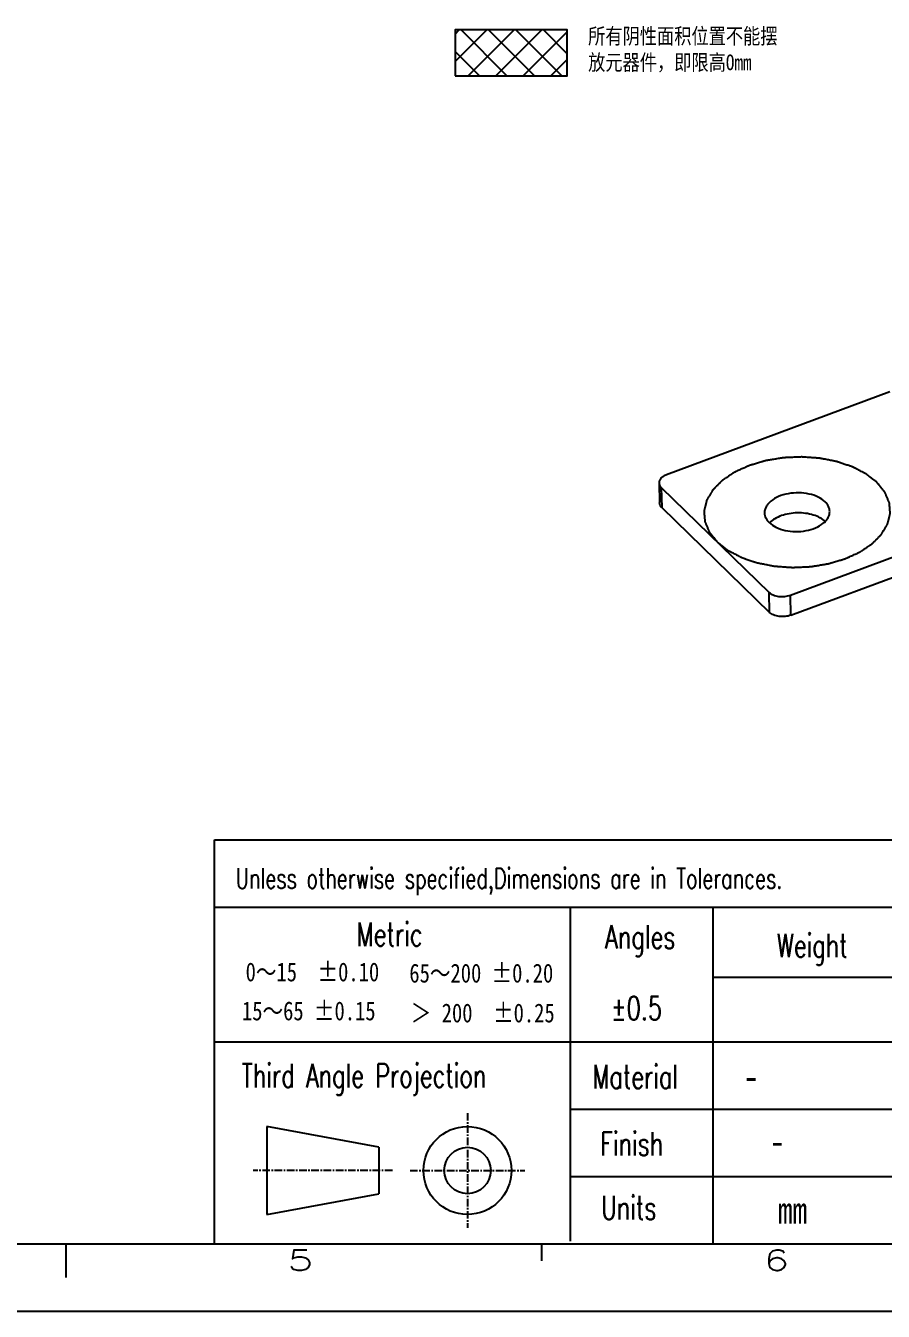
# Model space of a CAD drawing. Header units: inches. Extents: x 847 to 1105, y -1630 to -1447.
# Drawn here: x 975.4 to 1030.5, y -1629.7 to -1547 of the extents above; entities that cross this region are included whole.
import ezdxf

# ---------------------------------------------------------------- set-up
doc = ezdxf.new("R2010")
doc.units = ezdxf.units.IN
doc.header["$LTSCALE"] = 5
doc.header["$MEASUREMENT"] = 0
doc.linetypes.add('CENTER', pattern=[0.6, 0.375, -0.075, 0.075, -0.075])
doc.linetypes.add('CENTER2', pattern=[28.575, 19.05, -3.175, 3.175, -3.175])
doc.layers.get('0').update_dxf_attribs({"linetype": 'CONTINUOUS'})
for name, color, linetype in [('01___PRT_ALL_DTM_PLN', 7, 'CONTINUOUS'), ('02___PRT_ALL_AXES', 7, 'CONTINUOUS'), ('03___PRT_ALL_CURVES', 7, 'CONTINUOUS'), ('TEXT', 3, 'CONTINUOUS'), ('TITLE', 5, 'CONTINUOUS')]:
    doc.layers.add(name, color=color, linetype=linetype)
doc.layers.add('CENTER', color=1, linetype='CENTER2', lineweight=15)
doc.styles.add('Design', font='', dxfattribs={"width": 0.8})
doc.styles.add('Form', font='romans.shx', dxfattribs={"width": 0.7})
doc.styles.get("Standard").update_dxf_attribs({"font": 'STSONG.TTF', "width": 0.8})
doc.styles.get('Design').set_extended_font_data('SimSun')

# ---------------------------------------------------------------- blocks, each defined once
blk = doc.blocks.new('10')
at = {"layer": 'TITLE', "color": 5}
for p, q in [((-951.285, -204.057), (-821.303, -204.057)), ((-951.285, -234.023), (-951.285, -204.057)), ((-951.285, -209.052), (-821.303, -209.052)), ((-924.87, -233.823), (-924.87, -209.052)), ((-914.289, -234.023), (-914.289, -209.052)), ((-914.289, -214.246), (-821.303, -214.246)), ((-951.285, -219.04), (-821.303, -219.04)), ((-924.87, -224.034), (-821.303, -224.034)), ((-924.87, -229.029), (-899.287, -229.029)), ((-1103.304, -234.023), (-821.303, -234.023)), ((-962.304, -234.023), (-962.304, -236.52))]:
    blk.add_line(p, q, dxfattribs=at)
at = {"layer": 'TITLE', "color": 1, "linetype": 'CENTER', "ltscale": 0.3}
for p, q in [((-932.517, -224.32), (-932.517, -232.84)), ((-938.082, -228.58), (-948.402, -228.58)), ((-936.776, -228.58), (-928.257, -228.58))]:
    blk.add_line(p, q, dxfattribs=at)
at = {"layer": 'TITLE'}
for p, q in [((-947.403, -225.319), (-947.403, -231.841)), ((-939.081, -226.858), (-947.403, -225.319)), ((-939.081, -226.858), (-939.081, -230.302)), ((-947.403, -231.841), (-939.081, -230.302))]:
    blk.add_line(p, q, dxfattribs=at)
at = {"layer": 'TITLE', "color": 251}
blk.add_line((-927.026, -234.023), (-927.026, -235.272), dxfattribs=at)
at = {"layer": 'TITLE', "color": 0}
blk.add_line((-1113.307, -239.02), (-816.306, -239.02), dxfattribs=at)
at = {"layer": 'TITLE'}
for radius in [3.261, 1.722]:
    blk.add_circle((-932.517, -228.58), radius, dxfattribs=at)
at = {"layer": 'TITLE', "color": 0}
for s, height, style, width, p in [('Unless otherwise specified,Dimensions are in Tolerances.', 1.49829, 'Form', 0.7, (-949.708, -207.667)), ('Metric', 1.748, 'Form', 0.7, (-940.722, -211.939)), ('Angles', 1.748, 'Form', 0.7, (-922.296, -212.131)), ('Weight', 1.748, 'Form', 0.7, (-909.565, -212.771)), ('0～15  %%P0.10', 1.4, 'Design', 0.8, (-948.969, -214.555)), ('65～200 %%P0.20', 1.4, 'Design', 0.8, (-936.826, -214.645)), ('15～65 %%P0.15', 1.4, 'Design', 0.8, (-949.237, -217.445)), ('＞ 200  %%P0.25 ', 1.4, 'Design', 0.8, (-936.718, -217.598)), ('%%p0.5', 1.748, 'Form', 0.7, (-921.863, -217.419)), ('Third Angle Projection', 1.74801, 'Form', 0.7, (-949.262, -222.416)), ('Material', 1.748, 'Form', 0.7, (-923.243, -222.501)), ('Finish', 1.748, 'Form', 0.7, (-922.668, -227.474)), ('Units', 1.748, 'Form', 0.7, (-922.595, -232.213))]:
    blk.add_text(s, height=height, dxfattribs=dict(at, style=style, width=width)).set_placement(p)
at = {"layer": 'TITLE', "color": 6, "style": 'Form', "width": 1.5}
for s, p in [('5', (-945.871, -235.984)), ('6', (-910.566, -235.984))]:
    blk.add_text(s, height=1.498, dxfattribs=at).set_placement(p)
at = {"layer": 'TITLE', "color": 3, "ltscale": 10, "style": 'Design', "width": 0.8}
for tag, p in [('SCALE', (-843.554, -222.568)), ('SHEET', (-830.418, -227.676)), ('UNITS', (-909.495, -232.526)), ('REV', (-828.941, -232.539))]:
    blk.add_attdef(tag, p, '', height=1.999, dxfattribs=at)

msp = doc.modelspace()

# ---------------------------------------------------------------- hatches: boundary and pattern name
at = {"layer": '01___PRT_ALL_DTM_PLN'}
h = msp.add_hatch(dxfattribs=at)
h.set_pattern_fill('ANSI37', color=4, scale=10, style=0)
h.set_pattern_definition([(45, (-574.4116, 26.9574), (-0.8838835, 0.8838835), []), (135, (-574.4116, 26.9574), (-0.8838835, -0.8838835), [])])
h.paths.add_polyline_path([(1010.212, -1547.294), (1003.002, -1547.294), (1003.002, -1550.25), (1010.212, -1550.25)])

# ---------------------------------------------------------------- linework, layer by layer
at = {"color": 7, "linetype": 'Continuous'}
for p, q in [((1030.97, -1570.587), (1016.603, -1575.919)), ((1024.572, -1583.664), (1046.867, -1575.389)), ((1016.118, -1576.444), (1016.149, -1577.733)), ((1024.604, -1584.953), (1046.898, -1576.678)), ((1016.26, -1576.737), (1016.292, -1578.026)), ((1016.26, -1576.737), (1023.201, -1583.483)), ((1016.292, -1578.026), (1023.233, -1584.772)), ((1023.233, -1584.772), (1023.201, -1583.483)), ((1024.604, -1584.953), (1024.572, -1583.664))]:
    msp.add_line(p, q, dxfattribs=at)
for points, knots in [([(1016.603, -1575.919), (1016.532, -1575.946), (1016.402, -1576.007), (1016.243, -1576.132), (1016.14, -1576.28), (1016.116, -1576.392), (1016.118, -1576.444)], [0, 0, 0, 0, 0.299455, 0.563712, 0.793206, 1, 1, 1, 1]), ([(1016.118, -1576.444), (1016.119, -1576.496), (1016.148, -1576.607), (1016.218, -1576.697), (1016.26, -1576.737)], [0, 0, 0, 0, 0.473746, 1, 1, 1, 1]), ([(1016.292, -1578.026), (1016.25, -1577.986), (1016.18, -1577.896), (1016.151, -1577.785), (1016.149, -1577.733)], [0, 0, 0, 0, 0.526254, 1, 1, 1, 1]), ([(1023.201, -1583.483), (1023.275, -1583.555), (1023.474, -1583.673), (1023.822, -1583.759), (1024.202, -1583.763), (1024.455, -1583.708), (1024.572, -1583.664)], [0, 0, 0, 0, 0.215514, 0.468477, 0.738713, 1, 1, 1, 1]), ([(1024.604, -1584.953), (1024.486, -1584.997), (1024.234, -1585.052), (1023.854, -1585.048), (1023.506, -1584.962), (1023.307, -1584.844), (1023.233, -1584.772)], [0, 0, 0, 0, 0.261287, 0.531523, 0.784486, 1, 1, 1, 1])]:
    msp.add_open_spline(points, degree=3, knots=knots, dxfattribs=at)
at = {"layer": '01___PRT_ALL_DTM_PLN', "color": 3}
msp.add_lwpolyline([(1003.002, -1550.25), (1010.212, -1550.25), (1010.212, -1547.294), (1003.002, -1547.294)], close=True, dxfattribs=at)
at = {"layer": '02___PRT_ALL_AXES', "color": 7, "linetype": 'Continuous'}
msp.add_arc((1024.207, -1579.973), 1.373, 134.64991, 135.6829, dxfattribs=at)
for points, knots in [([(1026.804, -1577.657), (1026.676, -1577.533), (1026.347, -1577.32), (1025.763, -1577.131), (1025.105, -1577.06), (1024.437, -1577.115), (1023.825, -1577.289), (1023.392, -1577.532), (1023.136, -1577.775), (1023.001, -1577.966), (1022.919, -1578.169), (1022.903, -1578.309), (1022.904, -1578.377)], [0, 0, 0, 0, 0.115766, 0.249614, 0.394983, 0.542347, 0.681737, 0.805085, 0.859638, 0.909564, 0.955815, 1, 1, 1, 1]), ([(1023.203, -1578.994), (1023.331, -1579.118), (1023.661, -1579.331), (1024.244, -1579.52), (1024.902, -1579.591), (1025.57, -1579.536), (1026.182, -1579.362), (1026.615, -1579.119), (1026.871, -1578.876), (1027.006, -1578.685), (1027.088, -1578.482), (1027.105, -1578.342), (1027.103, -1578.274)], [0, 0, 0, 0, 0.115766, 0.249614, 0.394983, 0.542347, 0.681737, 0.805085, 0.859638, 0.909564, 0.955815, 1, 1, 1, 1]), ([(1027.103, -1578.274), (1027.102, -1578.219), (1027.086, -1578.108), (1027.005, -1577.888), (1026.892, -1577.742), (1026.804, -1577.657)], [0, 0, 0, 0, 0.233948, 0.475157, 1, 1, 1, 1]), ([(1022.904, -1578.377), (1022.906, -1578.432), (1022.921, -1578.543), (1023.002, -1578.763), (1023.115, -1578.908), (1023.203, -1578.994)], [0, 0, 0, 0, 0.233948, 0.475157, 1, 1, 1, 1]), ([(1026.814, -1578.925), (1026.713, -1578.831), (1026.468, -1578.664), (1026.037, -1578.49), (1025.545, -1578.386), (1025.021, -1578.358), (1024.499, -1578.407), (1024.009, -1578.531), (1023.583, -1578.722), (1023.341, -1578.898), (1023.243, -1578.996)], [0, 0, 0, 0, 0.107656, 0.228987, 0.360974, 0.498789, 0.63679, 0.769306, 0.891445, 1, 1, 1, 1])]:
    msp.add_open_spline(points, degree=3, knots=knots, dxfattribs=at)
at = {"layer": '03___PRT_ALL_CURVES', "color": 40, "linetype": 'Continuous'}
for points in [[(1030.148, -1576.416), (1030.09, -1576.37), (1030.003, -1576.302), (1029.887, -1576.211), (1029.8, -1576.143), (1029.713, -1576.075), (1029.64, -1576.018), (1029.582, -1575.972), (1029.546, -1575.944), (1029.517, -1575.921), (1029.495, -1575.904), (1029.477, -1575.89), (1029.464, -1575.88), (1029.457, -1575.874), (1029.452, -1575.87), (1029.444, -1575.866), (1029.436, -1575.862), (1029.42, -1575.853), (1029.397, -1575.842), (1029.37, -1575.827), (1029.334, -1575.809), (1029.289, -1575.785), (1029.217, -1575.747), (1029.126, -1575.7), (1029.018, -1575.644), (1028.91, -1575.587), (1028.819, -1575.54), (1028.747, -1575.502), (1028.702, -1575.479), (1028.666, -1575.46), (1028.639, -1575.446), (1028.616, -1575.434), (1028.601, -1575.426), (1028.591, -1575.421), (1028.585, -1575.417), (1028.577, -1575.415), (1028.566, -1575.411), (1028.548, -1575.405), (1028.522, -1575.396), (1028.491, -1575.385), (1028.449, -1575.371), (1028.397, -1575.353), (1028.313, -1575.325), (1028.209, -1575.289), (1028.083, -1575.247), (1027.958, -1575.204), (1027.853, -1575.168), (1027.77, -1575.14), (1027.718, -1575.122), (1027.676, -1575.108), (1027.644, -1575.097), (1027.618, -1575.088), (1027.6, -1575.082), (1027.589, -1575.078), (1027.582, -1575.075), (1027.573, -1575.074), (1027.561, -1575.072), (1027.541, -1575.068), (1027.512, -1575.062), (1027.477, -1575.055), (1027.43, -1575.046), (1027.371, -1575.034), (1027.278, -1575.016), (1027.161, -1574.993), (1027.021, -1574.965), (1026.881, -1574.938), (1026.764, -1574.915), (1026.671, -1574.897), (1026.6, -1574.883), (1026.542, -1574.871), (1026.501, -1574.863), (1026.478, -1574.859), (1026.46, -1574.855), (1026.442, -1574.854), (1026.418, -1574.852), (1026.376, -1574.849), (1026.315, -1574.845), (1026.243, -1574.84), (1026.147, -1574.833), (1026.026, -1574.824), (1025.881, -1574.813), (1025.736, -1574.803), (1025.616, -1574.794), (1025.519, -1574.787), (1025.447, -1574.782), (1025.387, -1574.778), (1025.344, -1574.775), (1025.32, -1574.773), (1025.302, -1574.771), (1025.284, -1574.773), (1025.26, -1574.774), (1025.217, -1574.776), (1025.156, -1574.778), (1025.083, -1574.782), (1024.985, -1574.786), (1024.864, -1574.791), (1024.717, -1574.798), (1024.571, -1574.804), (1024.449, -1574.81), (1024.352, -1574.814), (1024.279, -1574.817), (1024.218, -1574.82), (1024.175, -1574.822), (1024.151, -1574.823), (1024.133, -1574.823), (1024.115, -1574.827), (1024.091, -1574.83), (1024.05, -1574.837), (1023.991, -1574.847), (1023.92, -1574.858), (1023.825, -1574.874), (1023.707, -1574.893), (1023.565, -1574.916), (1023.423, -1574.94), (1023.304, -1574.959), (1023.21, -1574.974), (1023.139, -1574.986), (1023.079, -1574.996), (1023.038, -1575.002), (1023.014, -1575.006), (1022.996, -1575.008), (1022.98, -1575.014), (1022.957, -1575.021), (1022.918, -1575.032), (1022.862, -1575.049), (1022.794, -1575.069), (1022.705, -1575.095), (1022.592, -1575.128), (1022.458, -1575.168), (1022.323, -1575.208), (1022.211, -1575.241), (1022.121, -1575.268), (1022.065, -1575.284), (1022.02, -1575.298), (1021.986, -1575.308), (1021.958, -1575.316), (1021.938, -1575.322), (1021.927, -1575.325), (1021.918, -1575.327), (1021.911, -1575.331), (1021.902, -1575.335), (1021.884, -1575.343), (1021.86, -1575.354), (1021.831, -1575.368), (1021.791, -1575.385), (1021.742, -1575.408), (1021.664, -1575.443), (1021.566, -1575.488), (1021.448, -1575.541), (1021.331, -1575.595), (1021.233, -1575.64), (1021.155, -1575.675), (1021.106, -1575.697), (1021.066, -1575.715), (1021.037, -1575.729), (1021.013, -1575.74), (1020.995, -1575.748), (1020.986, -1575.752), (1020.978, -1575.755), (1020.972, -1575.76), (1020.964, -1575.765), (1020.95, -1575.775), (1020.929, -1575.788), (1020.904, -1575.805), (1020.872, -1575.827), (1020.831, -1575.854), (1020.765, -1575.898), (1020.683, -1575.953), (1020.585, -1576.018), (1020.486, -1576.084), (1020.404, -1576.139), (1020.339, -1576.183), (1020.298, -1576.21), (1020.265, -1576.232), (1020.24, -1576.248), (1020.22, -1576.262), (1020.205, -1576.272), (1020.197, -1576.277), (1020.191, -1576.281), (1020.186, -1576.286), (1020.18, -1576.292), (1020.169, -1576.303), (1020.153, -1576.319), (1020.134, -1576.338), (1020.109, -1576.363), (1020.078, -1576.395), (1020.027, -1576.445), (1019.965, -1576.508), (1019.889, -1576.583), (1019.814, -1576.659), (1019.751, -1576.722), (1019.7, -1576.772), (1019.669, -1576.803), (1019.644, -1576.829), (1019.625, -1576.847), (1019.609, -1576.863), (1019.598, -1576.874), (1019.592, -1576.88), (1019.587, -1576.885), (1019.584, -1576.89), (1019.58, -1576.897), (1019.572, -1576.91), (1019.562, -1576.927), (1019.549, -1576.948), (1019.533, -1576.976), (1019.512, -1577.011), (1019.478, -1577.067), (1019.436, -1577.137), (1019.386, -1577.221), (1019.335, -1577.304), (1019.293, -1577.374), (1019.26, -1577.43), (1019.239, -1577.465), (1019.222, -1577.493), (1019.209, -1577.514), (1019.199, -1577.531), (1019.192, -1577.544), (1019.188, -1577.551), (1019.184, -1577.556), (1019.183, -1577.561), (1019.181, -1577.568), (1019.178, -1577.581), (1019.174, -1577.599), (1019.168, -1577.62), (1019.161, -1577.649), (1019.152, -1577.685), (1019.138, -1577.742), (1019.12, -1577.814), (1019.098, -1577.9), (1019.077, -1577.986), (1019.059, -1578.058), (1019.045, -1578.115), (1019.036, -1578.151), (1019.028, -1578.18), (1019.023, -1578.202), (1019.019, -1578.219), (1019.015, -1578.232), (1019.014, -1578.239), (1019.012, -1578.245), (1019.013, -1578.25), (1019.013, -1578.257), (1019.014, -1578.27), (1019.016, -1578.288), (1019.018, -1578.309), (1019.02, -1578.338), (1019.023, -1578.374), (1019.027, -1578.432), (1019.033, -1578.504), (1019.04, -1578.59), (1019.047, -1578.677), (1019.053, -1578.749), (1019.058, -1578.807), (1019.061, -1578.843), (1019.063, -1578.872), (1019.065, -1578.893), (1019.066, -1578.911), (1019.067, -1578.924), (1019.068, -1578.931), (1019.068, -1578.936), (1019.071, -1578.942), (1019.073, -1578.949), (1019.079, -1578.961), (1019.086, -1578.978), (1019.095, -1578.999), (1019.107, -1579.027), (1019.121, -1579.062), (1019.145, -1579.117), (1019.174, -1579.187), (1019.209, -1579.271), (1019.245, -1579.354), (1019.274, -1579.424), (1019.298, -1579.48), (1019.312, -1579.514), (1019.324, -1579.542), (1019.333, -1579.563), (1019.34, -1579.581), (1019.345, -1579.593), (1019.348, -1579.6), (1019.35, -1579.605), (1019.355, -1579.61), (1019.36, -1579.616), (1019.369, -1579.628), (1019.382, -1579.644), (1019.398, -1579.664), (1019.419, -1579.69), (1019.446, -1579.723), (1019.488, -1579.776), (1019.541, -1579.841), (1019.605, -1579.92), (1019.668, -1579.999), (1019.753, -1580.104), (1019.816, -1580.183), (1019.859, -1580.235)], [(1019.859, -1580.235), (1019.917, -1580.281), (1020.004, -1580.349), (1020.12, -1580.44), (1020.207, -1580.508), (1020.295, -1580.576), (1020.367, -1580.633), (1020.425, -1580.679), (1020.462, -1580.707), (1020.491, -1580.73), (1020.512, -1580.747), (1020.531, -1580.761), (1020.543, -1580.771), (1020.551, -1580.777), (1020.556, -1580.781), (1020.563, -1580.785), (1020.572, -1580.789), (1020.588, -1580.798), (1020.61, -1580.809), (1020.637, -1580.824), (1020.673, -1580.842), (1020.718, -1580.866), (1020.791, -1580.904), (1020.881, -1580.951), (1020.989, -1581.007), (1021.098, -1581.064), (1021.188, -1581.111), (1021.26, -1581.149), (1021.305, -1581.172), (1021.341, -1581.191), (1021.368, -1581.205), (1021.391, -1581.217), (1021.407, -1581.225), (1021.416, -1581.23), (1021.422, -1581.234), (1021.43, -1581.236), (1021.441, -1581.24), (1021.459, -1581.246), (1021.485, -1581.255), (1021.517, -1581.266), (1021.558, -1581.28), (1021.611, -1581.298), (1021.694, -1581.326), (1021.799, -1581.362), (1021.924, -1581.404), (1022.049, -1581.447), (1022.154, -1581.483), (1022.237, -1581.511), (1022.29, -1581.529), (1022.332, -1581.543), (1022.363, -1581.554), (1022.389, -1581.563), (1022.407, -1581.569), (1022.418, -1581.572), (1022.425, -1581.575), (1022.434, -1581.577), (1022.446, -1581.579), (1022.466, -1581.583), (1022.496, -1581.589), (1022.531, -1581.596), (1022.577, -1581.605), (1022.636, -1581.617), (1022.729, -1581.635), (1022.846, -1581.658), (1022.986, -1581.685), (1023.126, -1581.713), (1023.243, -1581.736), (1023.337, -1581.754), (1023.407, -1581.768), (1023.465, -1581.78), (1023.506, -1581.788), (1023.53, -1581.792), (1023.547, -1581.796), (1023.565, -1581.797), (1023.589, -1581.799), (1023.631, -1581.802), (1023.692, -1581.806), (1023.764, -1581.811), (1023.861, -1581.818), (1023.981, -1581.827), (1024.126, -1581.837), (1024.271, -1581.848), (1024.391, -1581.857), (1024.488, -1581.863), (1024.56, -1581.869), (1024.621, -1581.873), (1024.663, -1581.876), (1024.687, -1581.878), (1024.705, -1581.88), (1024.723, -1581.878), (1024.748, -1581.877), (1024.79, -1581.875), (1024.851, -1581.873), (1024.924, -1581.869), (1025.022, -1581.865), (1025.144, -1581.86), (1025.29, -1581.853), (1025.436, -1581.847), (1025.558, -1581.841), (1025.655, -1581.837), (1025.728, -1581.834), (1025.789, -1581.831), (1025.832, -1581.829), (1025.856, -1581.828), (1025.875, -1581.828), (1025.892, -1581.824), (1025.916, -1581.82), (1025.957, -1581.814), (1026.017, -1581.804), (1026.088, -1581.792), (1026.182, -1581.777), (1026.301, -1581.758), (1026.443, -1581.734), (1026.585, -1581.711), (1026.703, -1581.692), (1026.798, -1581.677), (1026.869, -1581.665), (1026.928, -1581.655), (1026.969, -1581.649), (1026.993, -1581.645), (1027.011, -1581.642), (1027.028, -1581.637), (1027.05, -1581.63), (1027.089, -1581.619), (1027.145, -1581.602), (1027.213, -1581.582), (1027.303, -1581.556), (1027.415, -1581.522), (1027.55, -1581.483), (1027.684, -1581.443), (1027.797, -1581.41), (1027.886, -1581.383), (1027.943, -1581.367), (1027.987, -1581.353), (1028.021, -1581.343), (1028.049, -1581.335), (1028.069, -1581.329), (1028.08, -1581.326), (1028.089, -1581.324), (1028.096, -1581.32), (1028.106, -1581.316), (1028.123, -1581.308), (1028.147, -1581.297), (1028.177, -1581.283), (1028.216, -1581.266), (1028.265, -1581.243), (1028.343, -1581.208), (1028.441, -1581.163), (1028.559, -1581.109), (1028.676, -1581.056), (1028.774, -1581.011), (1028.853, -1580.976), (1028.902, -1580.953), (1028.941, -1580.936), (1028.97, -1580.922), (1028.995, -1580.911), (1029.012, -1580.903), (1029.022, -1580.899), (1029.029, -1580.896), (1029.035, -1580.891), (1029.043, -1580.886), (1029.058, -1580.876), (1029.078, -1580.863), (1029.103, -1580.846), (1029.136, -1580.824), (1029.177, -1580.797), (1029.242, -1580.753), (1029.324, -1580.698), (1029.423, -1580.633), (1029.521, -1580.567), (1029.603, -1580.512), (1029.669, -1580.468), (1029.71, -1580.441), (1029.742, -1580.419), (1029.767, -1580.402), (1029.788, -1580.389), (1029.802, -1580.379), (1029.81, -1580.374), (1029.817, -1580.37), (1029.821, -1580.365), (1029.827, -1580.359), (1029.838, -1580.348), (1029.854, -1580.332), (1029.873, -1580.313), (1029.898, -1580.288), (1029.93, -1580.256), (1029.98, -1580.206), (1030.043, -1580.143), (1030.118, -1580.068), (1030.194, -1579.992), (1030.257, -1579.929), (1030.307, -1579.879), (1030.338, -1579.848), (1030.364, -1579.822), (1030.382, -1579.804), (1030.398, -1579.788), (1030.409, -1579.777), (1030.415, -1579.77), (1030.421, -1579.766), (1030.423, -1579.76), (1030.428, -1579.754), (1030.435, -1579.741), (1030.445, -1579.724), (1030.458, -1579.703), (1030.475, -1579.675), (1030.496, -1579.64), (1030.529, -1579.584), (1030.571, -1579.514), (1030.622, -1579.43), (1030.672, -1579.347), (1030.714, -1579.277), (1030.747, -1579.221), (1030.768, -1579.186), (1030.785, -1579.158), (1030.798, -1579.137), (1030.808, -1579.119), (1030.816, -1579.107), (1030.82, -1579.1), (1030.823, -1579.095), (1030.824, -1579.09), (1030.826, -1579.082), (1030.829, -1579.07), (1030.834, -1579.052), (1030.839, -1579.03), (1030.846, -1579.002), (1030.855, -1578.966), (1030.87, -1578.908), (1030.887, -1578.837), (1030.909, -1578.751), (1030.93, -1578.665), (1030.948, -1578.593), (1030.963, -1578.535), (1030.972, -1578.5), (1030.979, -1578.471), (1030.984, -1578.449), (1030.989, -1578.431), (1030.992, -1578.419), (1030.994, -1578.412), (1030.996, -1578.406), (1030.994, -1578.401), (1030.994, -1578.394), (1030.993, -1578.381), (1030.992, -1578.363), (1030.99, -1578.341), (1030.987, -1578.313), (1030.984, -1578.277), (1030.98, -1578.219), (1030.974, -1578.147), (1030.967, -1578.06), (1030.96, -1577.974), (1030.954, -1577.902), (1030.949, -1577.844), (1030.946, -1577.808), (1030.944, -1577.779), (1030.942, -1577.758), (1030.941, -1577.74), (1030.94, -1577.727), (1030.939, -1577.72), (1030.939, -1577.714), (1030.937, -1577.709), (1030.934, -1577.702), (1030.929, -1577.69), (1030.921, -1577.673), (1030.912, -1577.652), (1030.901, -1577.624), (1030.886, -1577.589), (1030.862, -1577.533), (1030.833, -1577.464), (1030.798, -1577.38), (1030.763, -1577.297), (1030.733, -1577.227), (1030.71, -1577.171), (1030.695, -1577.137), (1030.683, -1577.109), (1030.674, -1577.088), (1030.667, -1577.07), (1030.662, -1577.058), (1030.659, -1577.051), (1030.657, -1577.046), (1030.653, -1577.041), (1030.648, -1577.035), (1030.638, -1577.023), (1030.625, -1577.007), (1030.609, -1576.987), (1030.588, -1576.961), (1030.561, -1576.928), (1030.519, -1576.875), (1030.466, -1576.81), (1030.403, -1576.731), (1030.339, -1576.652), (1030.254, -1576.547), (1030.191, -1576.468), (1030.148, -1576.416)]]:
    msp.add_open_spline(points, degree=3, knots=[0, 0, 0, 0, 0.015625, 0.023438, 0.03125, 0.039062, 0.046875, 0.050781, 0.054688, 0.056641, 0.058594, 0.060547, 0.061523, 0.062012, 0.0625, 0.062988, 0.063477, 0.064453, 0.066406, 0.068359, 0.070312, 0.074219, 0.078125, 0.085938, 0.09375, 0.101562, 0.109375, 0.113281, 0.117188, 0.119141, 0.121094, 0.123047, 0.124023, 0.124512, 0.125, 0.125488, 0.125977, 0.126953, 0.128906, 0.130859, 0.132812, 0.136719, 0.140625, 0.148438, 0.15625, 0.164062, 0.171875, 0.175781, 0.179688, 0.181641, 0.183594, 0.185547, 0.186523, 0.187012, 0.1875, 0.187988, 0.188477, 0.189453, 0.191406, 0.193359, 0.195312, 0.199219, 0.203125, 0.210938, 0.21875, 0.226562, 0.234375, 0.238281, 0.242188, 0.246094, 0.248047, 0.249023, 0.25, 0.250977, 0.251953, 0.253906, 0.257812, 0.261719, 0.265625, 0.273438, 0.28125, 0.289062, 0.296875, 0.300781, 0.304688, 0.308594, 0.310547, 0.311523, 0.3125, 0.313477, 0.314453, 0.316406, 0.320312, 0.324219, 0.328125, 0.335938, 0.34375, 0.351562, 0.359375, 0.363281, 0.367188, 0.371094, 0.373047, 0.374023, 0.375, 0.375977, 0.376953, 0.378906, 0.382812, 0.386719, 0.390625, 0.398438, 0.40625, 0.414062, 0.421875, 0.425781, 0.429688, 0.433594, 0.435547, 0.436523, 0.4375, 0.438477, 0.439453, 0.441406, 0.445312, 0.449219, 0.453125, 0.460938, 0.46875, 0.476562, 0.484375, 0.488281, 0.492188, 0.494141, 0.496094, 0.498047, 0.499023, 0.499512, 0.5, 0.500488, 0.500977, 0.501953, 0.503906, 0.505859, 0.507812, 0.511719, 0.515625, 0.523438, 0.53125, 0.539062, 0.546875, 0.550781, 0.554688, 0.556641, 0.558594, 0.560547, 0.561523, 0.562012, 0.5625, 0.562988, 0.563477, 0.564453, 0.566406, 0.568359, 0.570312, 0.574219, 0.578125, 0.585938, 0.59375, 0.601562, 0.609375, 0.613281, 0.617188, 0.619141, 0.621094, 0.623047, 0.624023, 0.624512, 0.625, 0.625488, 0.625977, 0.626953, 0.628906, 0.630859, 0.632812, 0.636719, 0.640625, 0.648438, 0.65625, 0.664062, 0.671875, 0.675781, 0.679688, 0.681641, 0.683594, 0.685547, 0.686523, 0.687012, 0.6875, 0.687988, 0.688477, 0.689453, 0.691406, 0.693359, 0.695312, 0.699219, 0.703125, 0.710938, 0.71875, 0.726562, 0.734375, 0.738281, 0.742188, 0.744141, 0.746094, 0.748047, 0.749023, 0.749512, 0.75, 0.750488, 0.750977, 0.751953, 0.753906, 0.755859, 0.757812, 0.761719, 0.765625, 0.773438, 0.78125, 0.789062, 0.796875, 0.800781, 0.804688, 0.806641, 0.808594, 0.810547, 0.811523, 0.812012, 0.8125, 0.812988, 0.813477, 0.814453, 0.816406, 0.818359, 0.820312, 0.824219, 0.828125, 0.835938, 0.84375, 0.851562, 0.859375, 0.863281, 0.867188, 0.869141, 0.871094, 0.873047, 0.874023, 0.874512, 0.875, 0.875488, 0.875977, 0.876953, 0.878906, 0.880859, 0.882812, 0.886719, 0.890625, 0.898438, 0.90625, 0.914062, 0.921875, 0.925781, 0.929688, 0.931641, 0.933594, 0.935547, 0.936523, 0.937012, 0.9375, 0.937988, 0.938477, 0.939453, 0.941406, 0.943359, 0.945312, 0.949219, 0.953125, 0.960938, 0.96875, 0.976562, 0.984375, 1, 1, 1, 1], dxfattribs=at)

# ---------------------------------------------------------------- block references
at = {"layer": 'CENTER', "color": 0}
ref = msp.add_blockref('10', (1813.03, -1422.323), dxfattribs=dict(at, xscale=0.8678017233221659, yscale=0.8678017233221659, zscale=0.8678017233221659))
ref.add_attrib('UNITS', 'mm', (1023.769, -1624.109), dxfattribs={"color": 3, "ltscale": 10, "height": 1.7351, "style": 'Design', "width": 0.8})

# ---------------------------------------------------------------- texts
at = {"layer": 'TEXT', "attachment_point": 1}
for s, insert, char_height, width in [('{\\fSimSun|b0|i0|c134|p2;所有阴性面积位置不能摆放元器件，即限高Omm}', (1011.556, -1547.18), 1.01523, 12.59072), ('{\\fSimSun|b0|i0|c134|p2;-}', (1021.554, -1613.704), 1.8225, 30.85959), ('{\\fSimSun|b0|i0|c134|p2;-}', (1023.233, -1617.877), 1.8225, 30.85959)]:
    msp.add_mtext(s, dxfattribs=dict(at, insert=insert, char_height=char_height, width=width))

doc.saveas('drawing.dxf')
